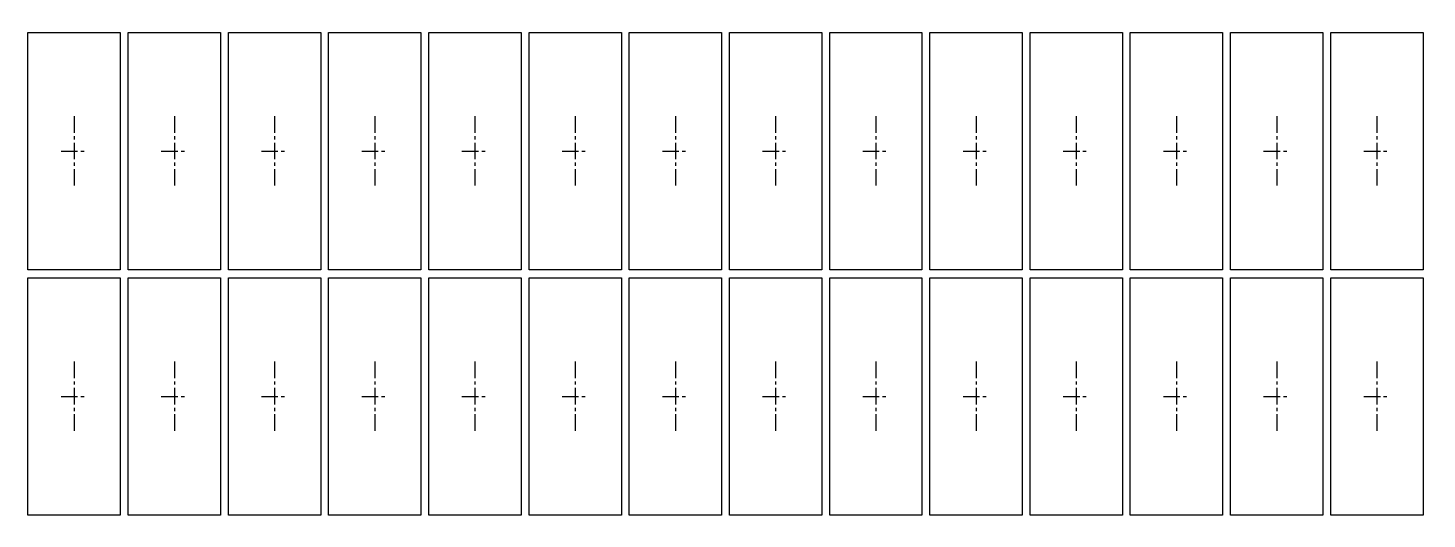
# Model space of a CAD drawing. Header units: millimetres. Extents: x -229 to -105, y -151 to 3.
# Drawn here: x -185.4 to -132.3, y -52.1 to -33.4 of the extents above; entities that cross this region are included whole.
import ezdxf

# ---------------------------------------------------------------- set-up
doc = ezdxf.new("R2010")
doc.units = ezdxf.units.MM
doc.linetypes.add('CENTER', pattern=[2, 1.25, -0.25, 0.25, -0.25])
doc.layers.add('PKG', color=2, linetype='Continuous')
doc.layers.add('中心线', color=1, linetype='CENTER')

msp = doc.modelspace()

# ---------------------------------------------------------------- linework, layer by layer
at = {"layer": 'PKG', "linetype": 'Continuous', "lineweight": 9, "elevation": -0.0526}
for points in [[(-185.364, -42.6123), (-185.364, -33.6123), (-181.864, -33.6123), (-181.864, -42.6123)], [(-181.564, -42.6123), (-181.564, -33.6123), (-178.064, -33.6123), (-178.064, -42.6123)], [(-177.764, -42.6123), (-177.764, -33.6123), (-174.264, -33.6123), (-174.264, -42.6123)], [(-173.964, -42.6123), (-173.964, -33.6123), (-170.464, -33.6123), (-170.464, -42.6123)], [(-170.164, -42.6123), (-170.164, -33.6123), (-166.664, -33.6123), (-166.664, -42.6123)], [(-166.364, -42.6123), (-166.364, -33.6123), (-162.864, -33.6123), (-162.864, -42.6123)], [(-162.564, -42.6123), (-162.564, -33.6123), (-159.064, -33.6123), (-159.064, -42.6123)], [(-158.764, -42.6123), (-158.764, -33.6123), (-155.264, -33.6123), (-155.264, -42.6123)], [(-154.964, -42.6123), (-154.964, -33.6123), (-151.464, -33.6123), (-151.464, -42.6123)], [(-151.164, -42.6123), (-151.164, -33.6123), (-147.664, -33.6123), (-147.664, -42.6123)], [(-147.364, -42.6123), (-147.364, -33.6123), (-143.864, -33.6123), (-143.864, -42.6123)], [(-143.564, -42.6123), (-143.564, -33.6123), (-140.064, -33.6123), (-140.064, -42.6123)], [(-139.764, -42.6123), (-139.764, -33.6123), (-136.264, -33.6123), (-136.264, -42.6123)], [(-135.964, -42.6123), (-135.964, -33.6123), (-132.464, -33.6123), (-132.464, -42.6123)], [(-185.364, -51.9123), (-185.364, -42.9123), (-181.864, -42.9123), (-181.864, -51.9123)], [(-181.564, -51.9123), (-181.564, -42.9123), (-178.064, -42.9123), (-178.064, -51.9123)], [(-177.764, -51.9123), (-177.764, -42.9123), (-174.264, -42.9123), (-174.264, -51.9123)], [(-173.964, -51.9123), (-173.964, -42.9123), (-170.464, -42.9123), (-170.464, -51.9123)], [(-170.164, -51.9123), (-170.164, -42.9123), (-166.664, -42.9123), (-166.664, -51.9123)], [(-166.364, -51.9123), (-166.364, -42.9123), (-162.864, -42.9123), (-162.864, -51.9123)], [(-162.564, -51.9123), (-162.564, -42.9123), (-159.064, -42.9123), (-159.064, -51.9123)], [(-158.764, -51.9123), (-158.764, -42.9123), (-155.264, -42.9123), (-155.264, -51.9123)], [(-154.964, -51.9123), (-154.964, -42.9123), (-151.464, -42.9123), (-151.464, -51.9123)], [(-151.164, -51.9123), (-151.164, -42.9123), (-147.664, -42.9123), (-147.664, -51.9123)], [(-147.364, -51.9123), (-147.364, -42.9123), (-143.864, -42.9123), (-143.864, -51.9123)], [(-143.564, -51.9123), (-143.564, -42.9123), (-140.064, -42.9123), (-140.064, -51.9123)], [(-139.764, -51.9123), (-139.764, -42.9123), (-136.264, -42.9123), (-136.264, -51.9123)], [(-135.964, -51.9123), (-135.964, -42.9123), (-132.464, -42.9123), (-132.464, -51.9123)]]:
    msp.add_lwpolyline(points, close=True, dxfattribs=at)
at = {"layer": '中心线', "lineweight": 9, "ltscale": 0.5}
for p, q in [((-183.614, -36.7923, -0.0526), (-183.614, -39.4323, -0.0526)), ((-179.814, -36.7923, -0.0526), (-179.814, -39.4323, -0.0526)), ((-176.014, -36.7923, -0.0526), (-176.014, -39.4323, -0.0526)), ((-172.214, -36.7923, -0.0526), (-172.214, -39.4323, -0.0526)), ((-168.414, -36.7923, -0.0526), (-168.414, -39.4323, -0.0526)), ((-164.614, -36.7923, -0.0526), (-164.614, -39.4323, -0.0526)), ((-160.814, -36.7923, -0.0526), (-160.814, -39.4323, -0.0526)), ((-157.014, -36.7923, -0.0526), (-157.014, -39.4323, -0.0526)), ((-153.214, -36.7923, -0.0526), (-153.214, -39.4323, -0.0526)), ((-149.414, -36.7923, -0.0526), (-149.414, -39.4323, -0.0526)), ((-145.614, -36.7923, -0.0526), (-145.614, -39.4323, -0.0526)), ((-141.814, -36.7923, -0.0526), (-141.814, -39.4323, -0.0526)), ((-138.014, -36.7923, -0.0526), (-138.014, -39.4323, -0.0526)), ((-134.214, -36.7923, -0.0526), (-134.214, -39.4323, -0.0526)), ((-184.109, -38.1123, -0.0526), (-183.119, -38.1123, -0.0526)), ((-180.309, -38.1123, -0.0526), (-179.319, -38.1123, -0.0526)), ((-176.509, -38.1123, -0.0526), (-175.519, -38.1123, -0.0526)), ((-172.709, -38.1123, -0.0526), (-171.719, -38.1123, -0.0526)), ((-168.909, -38.1123, -0.0526), (-167.919, -38.1123, -0.0526)), ((-165.109, -38.1123, -0.0526), (-164.119, -38.1123, -0.0526)), ((-161.309, -38.1123, -0.0526), (-160.319, -38.1123, -0.0526)), ((-157.509, -38.1123, -0.0526), (-156.519, -38.1123, -0.0526)), ((-153.709, -38.1123, -0.0526), (-152.719, -38.1123, -0.0526)), ((-149.909, -38.1123, -0.0526), (-148.919, -38.1123, -0.0526)), ((-146.109, -38.1123, -0.0526), (-145.119, -38.1123, -0.0526)), ((-142.309, -38.1123, -0.0526), (-141.319, -38.1123, -0.0526)), ((-138.509, -38.1123, -0.0526), (-137.519, -38.1123, -0.0526)), ((-134.709, -38.1123, -0.0526), (-133.719, -38.1123, -0.0526)), ((-183.614, -46.0923, -0.0526), (-183.614, -48.7323, -0.0526)), ((-179.814, -46.0923, -0.0526), (-179.814, -48.7323, -0.0526)), ((-176.014, -46.0923, -0.0526), (-176.014, -48.7323, -0.0526)), ((-172.214, -46.0923, -0.0526), (-172.214, -48.7323, -0.0526)), ((-168.414, -46.0923, -0.0526), (-168.414, -48.7323, -0.0526)), ((-164.614, -46.0923, -0.0526), (-164.614, -48.7323, -0.0526)), ((-160.814, -46.0923, -0.0526), (-160.814, -48.7323, -0.0526)), ((-157.014, -46.0923, -0.0526), (-157.014, -48.7323, -0.0526)), ((-153.214, -46.0923, -0.0526), (-153.214, -48.7323, -0.0526)), ((-149.414, -46.0923, -0.0526), (-149.414, -48.7323, -0.0526)), ((-145.614, -46.0923, -0.0526), (-145.614, -48.7323, -0.0526)), ((-141.814, -46.0923, -0.0526), (-141.814, -48.7323, -0.0526)), ((-138.014, -46.0923, -0.0526), (-138.014, -48.7323, -0.0526)), ((-134.214, -46.0923, -0.0526), (-134.214, -48.7323, -0.0526)), ((-184.109, -47.4123, -0.0526), (-183.119, -47.4123, -0.0526)), ((-180.309, -47.4123, -0.0526), (-179.319, -47.4123, -0.0526)), ((-176.509, -47.4123, -0.0526), (-175.519, -47.4123, -0.0526)), ((-172.709, -47.4123, -0.0526), (-171.719, -47.4123, -0.0526)), ((-168.909, -47.4123, -0.0526), (-167.919, -47.4123, -0.0526)), ((-165.109, -47.4123, -0.0526), (-164.119, -47.4123, -0.0526)), ((-161.309, -47.4123, -0.0526), (-160.319, -47.4123, -0.0526)), ((-157.509, -47.4123, -0.0526), (-156.519, -47.4123, -0.0526)), ((-153.709, -47.4123, -0.0526), (-152.719, -47.4123, -0.0526)), ((-149.909, -47.4123, -0.0526), (-148.919, -47.4123, -0.0526)), ((-146.109, -47.4123, -0.0526), (-145.119, -47.4123, -0.0526)), ((-142.309, -47.4123, -0.0526), (-141.319, -47.4123, -0.0526)), ((-138.509, -47.4123, -0.0526), (-137.519, -47.4123, -0.0526)), ((-134.709, -47.4123, -0.0526), (-133.719, -47.4123, -0.0526))]:
    msp.add_line(p, q, dxfattribs=at)

doc.saveas('drawing.dxf')
